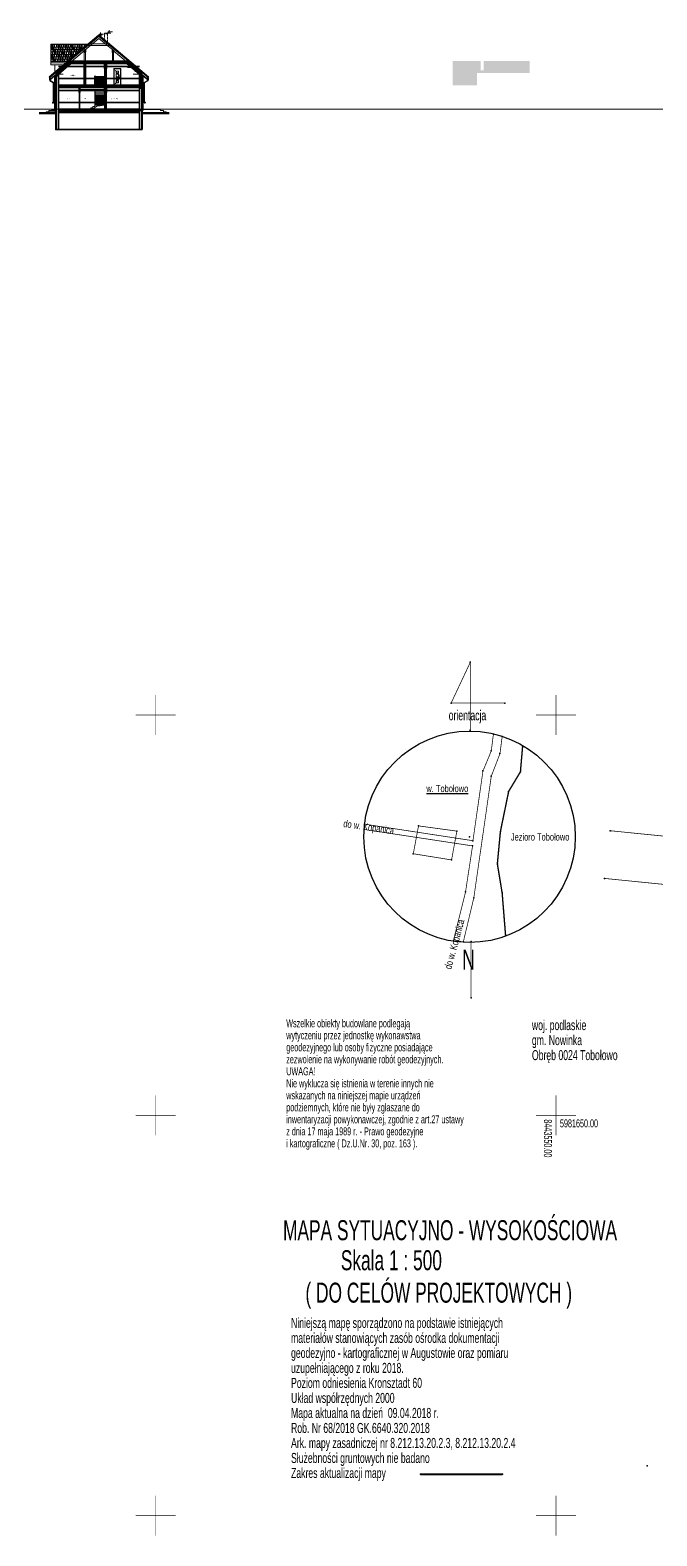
# Model space of a CAD drawing. Header units: millimetres. Extents: x -2481 to 45049, y -11067 to 11055.
# Drawn here: x 21703 to 29535, y -10587 to 8224 of the extents above; entities that cross this region are included whole.
import ezdxf

# ---------------------------------------------------------------- set-up
doc = ezdxf.new("R2010")
doc.units = ezdxf.units.MM
doc.linetypes.add('DASHED', pattern=[19.05, 12.7, -6.35])
doc.linetypes.add('GAG', pattern=[2.5, 1.5, -0.5, 0, -0.5])
for name, color, linetype, lineweight in [('A-ELEWACJA CIENKA', 11, 'Continuous', 13), ('A-murowane', 3, 'Continuous', 35), ('A-p.widokowa', 6, 'Continuous', 15), ('A-pod', 6, 'DASHED', 15), ('A-schody', 2, 'Continuous', 5), ('A-stolarka', 1, 'Continuous', 5), ('A-w.ocieplenie', 4, 'BATTING', 5), ('A-wykończenie', 4, 'Continuous', 5), ('B-CIENIE', 251, 'Continuous', 0), ('B-KOTY', 23, 'Continuous', 9), ('B-materiały', 9, 'Continuous', 0), ('B-opis', 7, 'Continuous', 0), ('B-STOLARKA OKIENNA', 32, 'Continuous', 0), ('C-DACH', 41, 'Continuous', 9), ('C-DACH CIENKA', 191, 'Continuous', 0)]:
    doc.layers.add(name, color=color, linetype=linetype, lineweight=lineweight)
doc.layers.add('bowe drewno', color=7, linetype='Continuous', true_color=0x51432a)
for name, color, linetype in [('DZIALKI', 96, 'Continuous'), ('opis_mapy', 7, 'Continuous'), ('ramka', 7, 'Continuous'), ('siatka', 1, 'Continuous'), ('zakres', 1, 'GAG')]:
    doc.layers.add(name, color=color, linetype=linetype)
doc.styles.get("Standard").update_dxf_attribs({"font": 'arial.ttf'})
doc.linetypes.add('BATTING', pattern='A,0.00254,-2.54,[134,ltypeshp.shx,S=2.54,R=0,X=-2.54,Y=0],-5.08,[134,ltypeshp.shx,S=2.54,R=180,X=2.54,Y=0],-2.54', length=10.16254)
pattern_1 = [(45, (15737.0387, 10084.7386), (-1.7960512, 1.7960512), [])]
pattern_2 = [(225, (15737.0387, 10084.7386), (3.535534, -3.535534), []), (225, (15733.5137, 10084.7386), (3.535534, -3.535534), [5, -2.5])]

# ---------------------------------------------------------------- blocks, each defined once
blk = doc.blocks.new('A$C2C892FF1')
at = {"layer": 'A-murowane'}
for p, q in [((-14, 7), (0, -7)), ((-14, -7), (0, 7))]:
    blk.add_line(p, q, dxfattribs=at)
blk.add_lwpolyline([(-14, -7), (0, -7), (0, 7), (-14, 7)], close=True, dxfattribs=at)
blk = doc.blocks.new('A$C09944CE6')
at = {"layer": 'A-p.widokowa'}
for p, q in [((-114, -3), (-114, -110)), ((-112, -3), (-112, -110)), ((-104, -3), (-104, -110)), ((-102, -3), (-102, -110)), ((-94, -3), (-94, -110)), ((-92, -3), (-92, -110)), ((-84, -3), (-84, -110)), ((-82, -3), (-82, -110)), ((-74, -3), (-74, -110)), ((-72, -3), (-72, -110)), ((-64, -3), (-64, -110)), ((-62, -3), (-62, -110)), ((-54, -3), (-54, -110)), ((-52, -3), (-52, -110)), ((-44, -3), (-44, -110)), ((-42, -3), (-42, -110)), ((-34, -3), (-34, -110)), ((-32, -3), (-32, -110)), ((-24, -3), (-24, -110)), ((-22, -3), (-22, -110)), ((-14, -3), (-14, -110)), ((-12, -3), (-12, -110)), ((-4, -3), (-4, -110)), ((-2, -3), (-2, -110))]:
    blk.add_line(p, q, dxfattribs=at)
for points in [[(0, 0), (-120, 0), (-120, -110)], [(0, -3), (-117, -3), (-117, -110)]]:
    blk.add_lwpolyline(points, dxfattribs=at)
blk = doc.blocks.new('A$C3A4D36EB')
at = {"layer": 'A-p.widokowa', "ltscale": 5}
h = blk.add_hatch(color=8, dxfattribs=at)
h.dxf.hatch_style = 1
h.paths.add_polyline_path([(11, 96), (11, 106), (21, 106), (21, 96, 0.378671), (27, 89), (31, 88), (29, 78), (23, 79, -0.335722)])
h.paths.add_polyline_path([(11, 338), (55, 363), (55, 390, 0.536675), (65, 390), (65, 357), (21, 331), (21, 106), (11, 106)])
at = {"layer": 'A-ELEWACJA CIENKA'}
for p, q in [((55, 390), (55, 363)), ((65, 390), (65, 357)), ((55, 363), (11, 338)), ((11, 338), (11, 95)), ((65, 357), (21, 331)), ((21, 331), (21, 95)), ((23, 79), (29, 78)), ((27, 89), (31, 88)), ((31, 88), (29, 78))]:
    blk.add_line(p, q, dxfattribs=at)
for centre, radius, start, end in [((60, 393), 6, 145.1857, 33.4096), ((28, 96), 16.8, 180.4887, 253.7434), ((28, 96), 6.76, 180.4887, 262.1915)]:
    blk.add_arc(centre, radius, start, end, dxfattribs=at)
blk = doc.blocks.new('A$C2233616D')
at = {"extrusion": (-9.93912e-09, 3.39862e-09, 1), "elevation": 0}
blk.add_lwpolyline([(-14, 7), (0, 7, 1), (0, 8), (-14, 8)], format="xyb", close=True, dxfattribs=at)
blk.add_lwpolyline([(-2, 7, 5.456211), (-2, 8)], format="xyb", dxfattribs=at)
for radius in [2.11, 0.658]:
    blk.add_circle((0, 1), radius)
blk = doc.blocks.new('A$C287F3B46')
at = {"layer": 'A-p.widokowa'}
for p, q in [((-114, 107), (-114, 0)), ((-112, 107), (-112, 0)), ((-104, 107), (-104, 0)), ((-102, 107), (-102, 0)), ((-94, 107), (-94, 0)), ((-92, 107), (-92, 0)), ((-84, 107), (-84, 0)), ((-82, 107), (-82, 0)), ((-74, 107), (-74, 0)), ((-72, 107), (-72, 0)), ((-64, 107), (-64, 0)), ((-62, 107), (-62, 0)), ((-54, 107), (-54, 0)), ((-52, 107), (-52, 0)), ((-44, 107), (-44, 0)), ((-42, 107), (-42, 0)), ((-34, 107), (-34, 0)), ((-32, 107), (-32, 0)), ((-24, 107), (-24, 0)), ((-22, 107), (-22, 0)), ((-14, 107), (-14, 0)), ((-12, 107), (-12, 0)), ((-4, 107), (-4, 0)), ((-2, 107), (-2, 0))]:
    blk.add_line(p, q, dxfattribs=at)
for points in [[(0, 110), (-125, 110), (-125, 0)], [(0, 107), (-122, 107), (-122, 0)]]:
    blk.add_lwpolyline(points, dxfattribs=at)

msp = doc.modelspace()

# ---------------------------------------------------------------- hatches: boundary and pattern name
at = {"layer": 'A-ELEWACJA CIENKA'}
h = msp.add_hatch(dxfattribs=at)
h.set_pattern_fill('AR-RSHKE', color=256, scale=0.1)
h.set_pattern_definition([(0, (15737.04, 10084.74), (64.77, 30.48), [15.24, -12.7, 17.78, -7.62, 22.86, -10.16]), (0, (15752.28, 10086.01), (64.77, 30.48), [12.7, -48.26, 10.16, -15.24]), (0, (15782.76, 10082.834), (64.77, 30.48), [7.62, -78.74]), (90, (15737.039, 10084.739), (-21.59, 30.48), [29.21, -92.71]), (90, (15752.279, 10084.739), (-21.59, 30.48), [28.575, -93.345]), (90, (15764.979, 10084.739), (-21.59, 30.48), [26.67, -95.25]), (90, (15782.759, 10082.834), (-21.59, 30.48), [29.21, -92.71]), (90, (15790.379, 10082.834), (-21.59, 30.48), [29.21, -92.71]), (90, (15813.239, 10084.739), (-21.59, 30.48), [27.94, -93.98])])
h.paths.add_polyline_path([(22175.23, 7833.71), (22432.99, 8050.01), (21962.3, 8050.01), (21962.3, 7830.22), (22171.04, 7830.22)])
at = {"layer": 'B-materiały'}
h = msp.add_hatch(dxfattribs=at)
h.set_pattern_fill('ANSI31', color=256, scale=0.8)
h.set_pattern_definition(pattern_1)
h.paths.add_polyline_path([(22392.92, 7805.5), (22378.92, 7805.5), (22378.92, 7535.5), (22392.92, 7535.5)])
h = msp.add_hatch(dxfattribs=at)
h.set_pattern_fill('ANSI31', color=256, scale=0.8)
h.set_pattern_definition(pattern_1)
h.paths.add_polyline_path([(22632.92, 7770.5), (22657.92, 7770.5), (22657.92, 7805.5), (22632.92, 7805.5)])
h = msp.add_hatch(dxfattribs=at)
h.set_pattern_fill('JIS_STN_1E', color=256, scale=5, angle=180)
h.set_pattern_definition(pattern_2)
h.paths.add_polyline_path([(22632.92, 7770.5), (22657.92, 7770.5), (22657.92, 7745.5), (22632.92, 7745.5)])
h = msp.add_hatch(dxfattribs=at)
h.set_pattern_fill('JIS_STN_1E', color=256, scale=5, angle=180)
h.set_pattern_definition(pattern_2)
h.paths.add_polyline_path([(22057.92, 7674.5), (22032.92, 7674.5), (22032.92, 7649.5), (22057.92, 7649.5)])
h = msp.add_hatch(dxfattribs=at)
h.set_pattern_fill('JIS_STN_1E', color=256, scale=5, angle=180)
h.set_pattern_definition(pattern_2)
h.paths.add_polyline_path([(23067.92, 7674.5), (23092.92, 7674.5), (23092.92, 7649.5), (23067.92, 7649.5)])
h = msp.add_hatch(dxfattribs=at)
h.set_pattern_fill('ANSI31', color=256, scale=0.8)
h.set_pattern_definition(pattern_1)
h.paths.add_polyline_path([(23092.92, 7649.5), (23067.92, 7649.5), (23067.92, 7521.5), (23092.92, 7521.5)])
h = msp.add_hatch(dxfattribs=at)
h.set_pattern_fill('ANSI31', color=256, scale=0.8)
h.set_pattern_definition([(45, (15737.0387, 9784.7386), (-1.7960512, 1.7960512), [])])
h.paths.add_polyline_path([(22657.92, 7505.5), (22632.92, 7505.5), (22632.92, 7470.5), (22657.92, 7470.5)])
h = msp.add_hatch(dxfattribs=at)
h.set_pattern_fill('JIS_STN_1E', color=256, scale=5, angle=180)
h.set_pattern_definition([(225, (15737.0387, 9784.7386), (3.535534, -3.535534), []), (225, (15733.5137, 9784.7386), (3.535534, -3.535534), [5, -2.5])])
h.paths.add_polyline_path([(22632.92, 7470.5), (22657.92, 7470.5), (22657.92, 7445.5), (22632.92, 7445.5)])
h = msp.add_hatch(dxfattribs=at)
h.set_pattern_fill('JIS_STN_1E', color=256, scale=5, angle=180)
h.set_pattern_definition(pattern_2)
h.paths.add_polyline_path([(23067.92, 7521.5), (23092.92, 7521.5), (23092.92, 7496.5), (23067.92, 7496.5)])
at = {"layer": 'bowe drewno', "transparency": 33554636}
h = msp.add_hatch(color=256, dxfattribs=at)
h.dxf.hatch_style = 1
h.paths.add_polyline_path([(27944.6, 7839.41), (27372.27, 7839.41), (27372.27, 7722.41), (27332.24, 7722.41), (27332.24, 7839.41), (26983.89, 7839.41), (26983.89, 7534.05), (27288.76, 7534.05), (27288.76, 7686.41), (27944.6, 7686.41)])

# ---------------------------------------------------------------- linework, layer by layer
for p in [(27203.29, 326.77), (26963.29, -183.23), (27633.29, -183.23), (27203.29, -523.23), (27492.29, -569.23), (27601.29, -601.23), (27857.29, -721.23), (27465.29, -781.23), (27574.29, -814.23), (27361.29, -1031.23), (27465.29, -1097.23), (27829.29, -1042.23), (27682.29, -1287.23), (25875.29, -1761.23), (25881.29, -1695.23), (26556.29, -1717.23), (27035.29, -1782.23), (27193.29, -1853.23), (27579.29, -1788.23), (28951.43, -1777.56), (26491.29, -2065.23), (27231.29, -1967.23), (27236.29, -1902.23), (26969.29, -2142.23), (27541.29, -2191.23), (28882, -2373.52), (27144.29, -2539.23), (27247.29, -2615.23), (27601.29, -2555.23), (26991.29, -3154.23), (27116.29, -3165.23), (27213.29, -3163.23), (27644.29, -3089.23), (27213.29, -3863.23), (29413.29, -9713.23), (26579.29, -9817.23), (27604.29, -9817.23)]:
    msp.add_point(p)
at = {"layer": 'A-ELEWACJA CIENKA'}
for p, q in [((22562.92, 8159.04), (22601.99, 8159.04)), ((22672.78, 8187.47), (22711.86, 8187.47)), ((21962.3, 7830.22), (22171.04, 7830.22)), ((21962.3, 7817.18), (22156.17, 7817.18)), ((22012.92, 7791.1), (22125, 7791.1)), ((22378.92, 7805.5), (22378.92, 7535.5)), ((22392.92, 7535.5), (22392.92, 7805.5)), ((22971.23, 7755.89), (22919.59, 7755.89)), ((22510.92, 7535.5), (22632.92, 7535.5)), ((23067.92, 7674.5), (22992.41, 7674.5)), ((23030.86, 7706.01), (23010.5, 7706.01)), ((23067.92, 7535.5), (23067.92, 7505.5)), ((22632.92, 7505.5), (22325.92, 7505.5)), ((21937.92, 7203.5), (22022.92, 7203.5)), ((21972.92, 7218.5), (22012.92, 7218.5)), ((22632.92, 7235.5), (22460.92, 7235.5)), ((23102.92, 7218.5), (23092.92, 7218.5))]:
    msp.add_line(p, q, dxfattribs=at)
for points in [[(22434.47, 8050.01), (21962.3, 8050.01), (21962.3, 7791.1), (22012.92, 7791.1), (22012.92, 7697.33)], [(22746.92, 7535.5), (22746.92, 7745.5), (22836.92, 7745.5), (22836.92, 7535.5)], [(22751.92, 7535.5), (22751.92, 7740.5), (22831.92, 7740.5), (22831.92, 7535.5)], [(22012.92, 7233.5), (21972.92, 7233.5), (21972.92, 7218.5), (21937.92, 7218.5), (21937.92, 7203.5), (21902.92, 7203.5), (21902.92, 7188.5)]]:
    msp.add_lwpolyline(points, dxfattribs=at)
for points in [[(22776.92, 7680.5), (22806.92, 7680.5), (22806.92, 7710.5), (22776.92, 7710.5)], [(22776.92, 7642.48), (22806.92, 7642.48), (22806.92, 7672.48), (22776.92, 7672.48)], [(22776.92, 7604.26), (22806.92, 7604.26), (22806.92, 7634.26), (22776.92, 7634.26)], [(22776.92, 7565.5), (22806.92, 7565.5), (22806.92, 7595.5), (22776.92, 7595.5)]]:
    msp.add_lwpolyline(points, close=True, dxfattribs=at)
at = {"layer": 'A-murowane'}
for p, q in [((22562.92, 8159.04), (21942.28, 7638.26)), ((22562.92, 8159.04), (23183.55, 7638.24)), ((22392.92, 7972.18), (22378.92, 7948.18)), ((22378.92, 7972.18), (22392.92, 7948.18)), ((22746.21, 7972.18), (22732.21, 7948.18)), ((22732.21, 7972.18), (22746.21, 7948.18)), ((22057.03, 7674.5), (22213.15, 7805.5)), ((23067.92, 7770.5), (22057.92, 7770.5)), ((22562.92, 7805.5), (22213.15, 7805.5)), ((22378.92, 7805.5), (22378.92, 7535.5)), ((22392.92, 7535.5), (22392.92, 7805.5)), ((22562.92, 7805.5), (22912.7, 7805.5)), ((22912.7, 7805.5), (23068.81, 7674.5)), ((21948.72, 7630.57), (21942.28, 7638.26)), ((22012.92, 7658.37), (21948.72, 7604.5)), ((21948.72, 7604.5), (21948.72, 7630.57)), ((22012.92, 7218.5), (22012.92, 7658.37)), ((22057.92, 6980.5), (22057.92, 7674.5)), ((23067.92, 7620.5), (22057.92, 7620.5)), ((23067.92, 7535.5), (22057.92, 7535.5)), ((23067.92, 7535.5), (23067.92, 7674.5)), ((23112.92, 7658.37), (23177.13, 7604.5)), ((23112.92, 7218.5), (23112.92, 7658.22)), ((23177.13, 7630.57), (23183.55, 7638.24)), ((23177.13, 7604.5), (23177.13, 7630.57)), ((23067.92, 7505.5), (22057.92, 7505.5)), ((23067.92, 7470.5), (22057.92, 7470.5)), ((23067.92, 6980.5), (23067.92, 7505.5)), ((23067.92, 7320.5), (22057.92, 7320.5)), ((23067.92, 7235.5), (22057.92, 7235.5)), ((23067.92, 7200.5), (22057.92, 7200.5)), ((23102.92, 6980.5), (23102.92, 7218.5)), ((23102.92, 7218.5), (23112.92, 7218.5))]:
    msp.add_line(p, q, dxfattribs=at)
for points in [[(22378.92, 7972.18), (22378.92, 7948.18), (22392.92, 7948.18), (22392.92, 7972.18)], [(22746.21, 7972.18), (22746.21, 7948.18), (22732.21, 7948.18), (22732.21, 7972.18)]]:
    msp.add_lwpolyline(points, close=True, dxfattribs=at)
for points in [[(22632.92, 7805.5), (22632.92, 7745.5), (22657.92, 7745.5), (22657.92, 7805.5)], [(22325.92, 7505.5), (22325.92, 7445.5), (22313.92, 7445.5), (22313.92, 7505.5)], [(22632.92, 7505.5), (22632.92, 7445.5), (22657.92, 7445.5), (22657.92, 7505.5)], [(22012.92, 7218.5), (22022.92, 7218.5), (22022.92, 6980.5), (23102.92, 6980.5)]]:
    msp.add_lwpolyline(points, dxfattribs=at)
at = {"layer": 'A-p.widokowa'}
for p, q in [((22632.84, 8184.09), (22670.84, 8184.09)), ((22632.92, 7745.5), (22632.92, 7535.5)), ((22657.92, 7745.5), (22657.92, 7535.5)), ((22313.92, 7445.5), (22313.92, 7235.5)), ((22632.92, 7480.5), (22325.92, 7480.5)), ((22325.92, 7445.5), (22325.92, 7235.5)), ((22512.92, 7398.42), (22512.92, 7480.5)), ((22516.21, 7398.42), (22516.21, 7480.5)), ((22632.92, 7464.82), (22516.21, 7464.82)), ((22632.92, 7447.18), (22516.21, 7447.18)), ((22632.92, 7429.54), (22516.21, 7429.54)), ((22632.92, 7411.9), (22516.21, 7411.9)), ((22518.92, 7394.26), (22516.21, 7394.26)), ((22518.92, 7376.62), (22516.21, 7376.62)), ((22518.92, 7358.98), (22516.21, 7358.98)), ((22518.92, 7341.34), (22516.21, 7341.34)), ((22528.92, 7394.26), (22520.92, 7394.26)), ((22528.92, 7376.62), (22520.92, 7376.62)), ((22528.92, 7358.98), (22520.92, 7358.98)), ((22528.92, 7341.34), (22520.92, 7341.34)), ((22538.92, 7394.26), (22530.92, 7394.26)), ((22538.92, 7376.62), (22530.92, 7376.62)), ((22538.92, 7358.98), (22530.92, 7358.98)), ((22538.92, 7341.34), (22530.92, 7341.34)), ((22548.92, 7394.26), (22540.92, 7394.26)), ((22548.92, 7376.62), (22540.92, 7376.62)), ((22548.92, 7358.98), (22540.92, 7358.98)), ((22548.92, 7341.34), (22540.92, 7341.34)), ((22558.92, 7394.26), (22550.92, 7394.26)), ((22558.92, 7376.62), (22550.92, 7376.62)), ((22558.92, 7358.98), (22550.92, 7358.98)), ((22558.92, 7341.34), (22550.92, 7341.34)), ((22568.92, 7394.26), (22560.92, 7394.26)), ((22568.92, 7376.62), (22560.92, 7376.62)), ((22568.92, 7358.98), (22560.92, 7358.98)), ((22568.92, 7341.34), (22560.92, 7341.34)), ((22578.92, 7394.26), (22570.92, 7394.26)), ((22578.92, 7376.62), (22570.92, 7376.62)), ((22578.92, 7358.98), (22570.92, 7358.98)), ((22578.92, 7341.34), (22570.92, 7341.34)), ((22588.92, 7394.26), (22580.92, 7394.26)), ((22588.92, 7376.62), (22580.92, 7376.62)), ((22588.92, 7358.98), (22580.92, 7358.98)), ((22588.92, 7341.34), (22580.92, 7341.34)), ((22598.92, 7394.26), (22590.92, 7394.26)), ((22598.92, 7376.62), (22590.92, 7376.62)), ((22598.92, 7358.98), (22590.92, 7358.98)), ((22598.92, 7341.34), (22590.92, 7341.34)), ((22608.92, 7394.26), (22600.92, 7394.26)), ((22608.92, 7376.62), (22600.92, 7376.62)), ((22608.92, 7358.98), (22600.92, 7358.98)), ((22608.92, 7341.34), (22600.92, 7341.34)), ((22618.92, 7394.26), (22610.92, 7394.26)), ((22618.92, 7376.62), (22610.92, 7376.62)), ((22618.92, 7358.98), (22610.92, 7358.98)), ((22618.92, 7341.34), (22610.92, 7341.34)), ((22628.92, 7394.26), (22620.92, 7394.26)), ((22628.92, 7376.62), (22620.92, 7376.62)), ((22628.92, 7358.98), (22620.92, 7358.98)), ((22628.92, 7341.34), (22620.92, 7341.34)), ((22632.92, 7394.26), (22630.92, 7394.26)), ((22632.92, 7376.62), (22630.92, 7376.62)), ((22632.92, 7358.98), (22630.92, 7358.98)), ((22632.92, 7341.34), (22630.92, 7341.34)), ((22632.92, 7445.5), (22632.92, 7235.5)), ((22657.92, 7445.5), (22657.92, 7235.5)), ((22481.73, 7235.5), (22542.96, 7276.42)), ((22512.92, 7270.78), (22486.92, 7270.78)), ((22632.92, 7288.42), (22512.92, 7288.42)), ((22512.92, 7288.42), (22512.92, 7270.78)), ((22518.92, 7323.7), (22516.21, 7323.7)), ((22518.92, 7306.06), (22516.21, 7306.06)), ((22528.92, 7323.7), (22520.92, 7323.7)), ((22528.92, 7306.06), (22520.92, 7306.06)), ((22538.92, 7323.7), (22530.92, 7323.7)), ((22538.92, 7306.06), (22530.92, 7306.06)), ((22548.92, 7323.7), (22540.92, 7323.7)), ((22548.92, 7306.06), (22540.92, 7306.06)), ((22578.56, 7276.42), (22542.96, 7276.42)), ((22558.92, 7323.7), (22550.92, 7323.7)), ((22558.92, 7306.06), (22550.92, 7306.06)), ((22568.92, 7323.7), (22560.92, 7323.7)), ((22568.92, 7306.06), (22560.92, 7306.06)), ((22578.92, 7323.7), (22570.92, 7323.7)), ((22578.92, 7306.06), (22570.92, 7306.06)), ((22578.56, 7276.42), (22632.92, 7288.42)), ((22578.56, 7276.42), (22578.56, 7288.42)), ((22588.92, 7323.7), (22580.92, 7323.7)), ((22588.92, 7306.06), (22580.92, 7306.06)), ((22598.92, 7323.7), (22590.92, 7323.7)), ((22598.92, 7306.06), (22590.92, 7306.06)), ((22608.92, 7323.7), (22600.92, 7323.7)), ((22608.92, 7306.06), (22600.92, 7306.06)), ((22618.92, 7323.7), (22610.92, 7323.7)), ((22618.92, 7306.06), (22610.92, 7306.06)), ((22628.92, 7323.7), (22620.92, 7323.7)), ((22628.92, 7306.06), (22620.92, 7306.06)), ((22632.92, 7323.7), (22630.92, 7323.7)), ((22632.92, 7306.06), (22630.92, 7306.06))]:
    msp.add_line(p, q, dxfattribs=at)
at = {"layer": 'A-p.widokowa', "color": 251, "ltscale": 5}
msp.add_line((5703.88, 7235.5), (29770.69, 7235.5), dxfattribs=at)
at = {"layer": 'A-p.widokowa'}
msp.add_lwpolyline([(22460.92, 7235.5), (22460.92, 7253.14), (22486.92, 7253.14), (22486.92, 7270.78)], dxfattribs=at)
at = {"layer": 'A-pod'}
for p, q in [((22632.84, 8179.09), (22670.84, 8179.09)), ((22751.92, 7740.5), (22831.92, 7638)), ((22831.92, 7638), (22751.92, 7535.5))]:
    msp.add_line(p, q, dxfattribs=at)
msp.add_lwpolyline([(22630.84, 8184.09), (22672.78, 8184.09), (22672.78, 8187.47), (22630.84, 8187.47)], close=True, dxfattribs=at)
for points in [[(22632.84, 8100.37), (22632.84, 8184.09)], [(22670.84, 8184.09), (22670.84, 8068.49)]]:
    msp.add_lwpolyline(points, dxfattribs=at)
at = {"layer": 'A-schody'}
msp.add_line((23067.92, 7190.5), (22057.92, 7190.5), dxfattribs=at)
at = {"layer": 'A-stolarka'}
for p, q in [((22641.42, 7742.5), (22641.42, 7535.5)), ((22649.42, 7742.5), (22649.42, 7535.5)), ((22316.53, 7442.5), (22316.53, 7235.5)), ((22324.53, 7442.5), (22324.53, 7235.5)), ((22641.42, 7442.5), (22641.42, 7235.5)), ((22649.42, 7442.5), (22649.42, 7235.5))]:
    msp.add_line(p, q, dxfattribs=at)
for points in [[(22645.42, 7745.5), (22649.42, 7745.5), (22649.42, 7742.5), (22641.42, 7742.5), (22641.42, 7745.5), (22645.42, 7745.5)], [(22320.53, 7445.5), (22324.53, 7445.5), (22324.53, 7442.5), (22316.53, 7442.5), (22316.53, 7445.5), (22320.53, 7445.5)], [(22645.42, 7445.5), (22649.42, 7445.5), (22649.42, 7442.5), (22641.42, 7442.5), (22641.42, 7445.5), (22645.42, 7445.5)]]:
    msp.add_lwpolyline(points, dxfattribs=at)
at = {"layer": 'A-w.ocieplenie'}
for p, q in [((22204.46, 7831.5), (22022.92, 7679.62)), ((22921.39, 7831.5), (22204.46, 7831.5)), ((22921.39, 7831.5), (23102.92, 7679.62)), ((22022.92, 7218.5), (22022.92, 7679.62)), ((23102.92, 7218.5), (23102.92, 7679.62))]:
    msp.add_line(p, q, dxfattribs=at)
at = {"layer": 'A-w.ocieplenie', "ltscale": 0.8}
for p, q in [((22211, 7813.5), (22044.85, 7674.5)), ((22211, 7813.5), (22914.85, 7813.5)), ((22914.85, 7813.5), (23080.99, 7674.5))]:
    msp.add_line(p, q, dxfattribs=at)
at = {"layer": 'A-w.ocieplenie', "ltscale": 0.5}
for p, q in [((22028.08, 7218.5), (22028.08, 6980.5)), ((23097.92, 7218.5), (23097.85, 6980.5))]:
    msp.add_line(p, q, dxfattribs=at)
at = {"layer": 'A-wykończenie'}
for p, q in [((22562.92, 7841.5), (22200.83, 7841.5)), ((22562.92, 7821.5), (22208.09, 7821.5)), ((22562.92, 7841.5), (22925.02, 7841.5)), ((22562.92, 7821.5), (22917.75, 7821.5)), ((22032.92, 6980.5), (22032.92, 7674.95)), ((23092.92, 6980.5), (23092.92, 7674.95)), ((22022.92, 7218.5), (22022.92, 7200.5)), ((22022.92, 7218.5), (22032.92, 7218.5))]:
    msp.add_line(p, q, dxfattribs=at)
at = {"layer": 'A-wykończenie', "lineweight": 158}
for p, q in [((22022.92, 7188.5), (21815.83, 7188.5)), ((23102.92, 7188.5), (23440.01, 7188.5))]:
    msp.add_line(p, q, dxfattribs=at)
at = {"layer": 'A-wykończenie'}
msp.add_lwpolyline([(23112.92, 7233.5), (23332.92, 7233.5), (23332.92, 7218.5), (23367.92, 7218.5), (23367.92, 7203.5), (23402.92, 7203.5), (23402.92, 7188.5)], dxfattribs=at)
at = {"layer": 'B-CIENIE'}
msp.add_line((22057.03, 7674.5), (22117.38, 7674.5), dxfattribs=at)
at = {"layer": 'B-KOTY'}
for points in [[(22621.17, 8174.04), (22566.17, 8174.04), (22581.17, 8159.04), (22581.17, 8195.97)], [(22731.03, 8202.2), (22676.03, 8202.2), (22691.03, 8187.2), (22691.03, 8224.12)]]:
    msp.add_lwpolyline(points, dxfattribs=at)
at = {"layer": 'B-materiały'}
for p, q in [((23067.92, 7521.5), (22057.92, 7521.5)), ((23112.92, 7228.5), (22057.92, 7228.5)), ((23112.92, 7216.5), (22057.92, 7216.5))]:
    msp.add_line(p, q, dxfattribs=at)
for points in [[(22632.92, 7770.5), (22657.92, 7770.5), (22657.92, 7745.5), (22632.92, 7745.5)], [(22057.92, 7674.5), (22032.92, 7674.5), (22032.92, 7649.5), (22057.92, 7649.5)], [(23067.92, 7674.5), (23092.92, 7674.5), (23092.92, 7649.5), (23067.92, 7649.5)], [(22632.92, 7470.5), (22657.92, 7470.5), (22657.92, 7445.5), (22632.92, 7445.5)], [(23067.92, 7521.5), (23092.92, 7521.5), (23092.92, 7496.5), (23067.92, 7496.5)]]:
    msp.add_lwpolyline(points, close=True, dxfattribs=at)
at = {"layer": 'C-DACH'}
for p, q in [((22562.92, 8145.99), (21948.72, 7630.57)), ((22562.92, 8119.88), (22386.9, 7972.18)), ((22562.92, 8145.99), (23177.13, 7630.57)), ((22562.92, 8119.88), (22738.94, 7972.18)), ((22378.92, 7965.49), (22012.92, 7658.37)), ((22378.92, 7841.5), (22378.92, 7964.42)), ((22392.92, 7972.18), (22392.92, 7841.5)), ((22426.98, 8031.92), (22697.41, 8031.92)), ((22450.81, 8051.92), (22673.51, 8051.92)), ((22732.21, 7841.5), (22732.21, 7972.18)), ((22746.21, 7966.08), (23112.92, 7658.37)), ((22746.21, 7841.5), (22746.21, 7965.01))]:
    msp.add_line(p, q, dxfattribs=at)
at = {"layer": 'C-DACH CIENKA'}
for p, q in [((22562.92, 8155.78), (21943.9, 7636.33)), ((22562.92, 8149.25), (21947.11, 7632.49)), ((22562.92, 8155.78), (23181.94, 7636.33)), ((22562.92, 8149.25), (23178.73, 7632.49))]:
    msp.add_line(p, q, dxfattribs=at)
at = {"layer": 'DZIALKI', "linetype": 'Continuous', "const_width": 9}
for points in [[(45044.72, -3396.95), (33078.54, -2192.85), (28951.43, -1777.56)], [(28882, -2373.52), (33385.92, -2826.74)]]:
    msp.add_lwpolyline(points, dxfattribs=at)
at = {"layer": 'opis_mapy', "linetype": 'Continuous', "const_width": 9}
for points in [[(27203.29, -523.23), (27203.29, 326.77), (26963.29, -183.23), (27633.29, -183.23)], [(27492.29, -569.23), (27465.29, -781.23), (27361.29, -1031.23), (27236.29, -1902.23), (25881.29, -1695.23)], [(27116.29, -3165.23), (27247.29, -2615.23), (27465.29, -1097.23), (27574.29, -814.23), (27601.29, -601.23)], [(25875.29, -1761.23), (27231.29, -1967.23), (27144.29, -2539.23), (26991.29, -3154.23)], [(27213.29, -3163.23), (27213.29, -3863.23)]]:
    msp.add_lwpolyline(points, dxfattribs=at)
at = {"layer": 'opis_mapy', "color": 141, "linetype": 'Continuous', "const_width": 17}
for points in [[(27541.29, -2191.23), (27579.29, -1788.23), (27682.29, -1287.23), (27829.29, -1042.23), (27857.29, -721.23)], [(27541.29, -2191.23), (27601.29, -2555.23), (27644.29, -3089.23)]]:
    msp.add_lwpolyline(points, dxfattribs=at)
at = {"layer": 'opis_mapy', "linetype": 'Continuous', "const_width": 9}
msp.add_lwpolyline([(26556.29, -1717.23), (26491.29, -2065.23), (26969.29, -2142.23), (27035.29, -1782.23)], close=True, dxfattribs=at)
at = {"layer": 'opis_mapy', "linetype": 'Continuous'}
msp.add_circle((27193.29, -1853.23), 1320.95, dxfattribs=at)
at = {"layer": 'siatka', "color": 2, "linetype": 'Continuous', "const_width": 7}
for points in [[(23273.29, -583.23), (23273.29, -83.23)], [(28273.29, -583.23), (28273.29, -83.23)], [(23023.29, -333.23), (23523.29, -333.23)], [(28023.29, -333.23), (28523.29, -333.23)], [(23273.29, -5583.23), (23273.29, -5083.23)], [(28273.29, -5583.23), (28273.29, -5083.23)], [(23023.29, -5333.23), (23523.29, -5333.23)], [(28023.29, -5333.23), (28523.29, -5333.23)], [(23273.29, -10583.23), (23273.29, -10083.23)], [(28273.29, -10583.23), (28273.29, -10083.23)], [(23023.29, -10333.23), (23523.29, -10333.23)], [(28023.29, -10333.23), (28523.29, -10333.23)]]:
    msp.add_lwpolyline(points, dxfattribs=at)
at = {"layer": 'zakres', "linetype": 'GAG', "const_width": 25}
msp.add_lwpolyline([(26579.29, -9817.23), (27604.29, -9817.23)], dxfattribs=at)

# ---------------------------------------------------------------- block references
at = {"layer": 'A-ELEWACJA CIENKA', "xscale": -1}
msp.add_blockref('A$C3A4D36EB', (22012.92, 7233.5), dxfattribs=at)
at = {"layer": 'A-ELEWACJA CIENKA'}
for name, p in [('A$C287F3B46', (22632.92, 7535.5)), ('A$C3A4D36EB', (23112.92, 7233.5)), ('A$C09944CE6', (22632.92, 7398.42))]:
    msp.add_blockref(name, p, dxfattribs=at)
at = {"layer": 'A-murowane', "xscale": -1, "rotation": 90}
msp.add_blockref('A$C2C892FF1', (23078.11, 7674.5), dxfattribs=at)
at = {"layer": 'A-schody', "ltscale": 0.8, "rotation": 270}
msp.add_blockref('A$C2C892FF1', (22047.74, 7674.5), dxfattribs=at)
at = {"layer": 'B-STOLARKA OKIENNA'}
msp.add_blockref('A$C2233616D', (22828.57, 7630.02), dxfattribs=at)

# ---------------------------------------------------------------- texts
at = {"layer": 'B-opis', "attachment_point": 1}
for s, width, insert, char_height in [('+', 13.1429, (22572.95, 8184.01), 10), ('\\pi-6.3958;9.24', 13.1429, (22592.35, 8184.3), 10), ('+', 13.1429, (22682.81, 8214.06), 10), ('\\pi-6.3958;9.54', 13.1429, (22702.21, 8214.35), 10), ('sypialnia', 87.8944, (22204.33, 7665.13), 12), ('hol', 87.8944, (22494.66, 7663.92), 12), ('pokój', 87.8944, (22164.31, 7375.17), 12), ('hol', 87.8944, (22378.43, 7375.17), 12), ('\\pi-36,l48,t60;pom.^Igosp', 170.4654, (22710.43, 7375.17), 12)]:
    msp.add_mtext_dynamic_manual_height_columns(s, width=width, gutter_width=12.5, heights=[0], dxfattribs=dict(at, insert=insert, char_height=char_height))
at = {"layer": 'opis_mapy', "width": 0.62}
for s, height, p in [('orientacja', 125, (26933.29, -398.23)), ('%%Uw. Tobołowo', 90, (26654.29, -1295.23)), ('N', 250, (27103.29, -3513.23))]:
    msp.add_text(s, height=height, dxfattribs=at).set_placement(p)
for rotation, p in [(351.7, (25612.3, -1730.29)), (74.7, (26964.1, -3514.98))]:
    msp.add_text('do w. Kopanica', height=90, rotation=rotation, dxfattribs=at).set_placement(p)
at = {"layer": 'opis_mapy', "color": 141, "width": 0.62}
msp.add_text('Jezioro Tobołowo', height=90, dxfattribs=at).set_placement((27710.29, -1900.23))
at = {"layer": 'ramka', "width": 0.62}
for s, height, p in [('Wszelkie obiekty budowlane podlegają', 100, (24903.29, -4233.23)), ('woj. podlaskie', 125, (27973.29, -4268.23)), ('wytyczeniu przez jednostkę wykonawstwa', 100, (24903.29, -4383.23)), ('gm. Nowinka', 125, (27973.29, -4455.73)), ('geodezyjnego lub osoby fizyczne posiadające', 100, (24903.29, -4533.23)), ('Obręb 0024 Tobołowo', 125, (27973.29, -4643.23)), ('zezwolenie na wykonywanie robót geodezyjnych.', 100, (24903.29, -4683.23)), ('UWAGA!', 100, (24903.29, -4833.23)), ('Nie wyklucza się istnienia w terenie innych nie', 100, (24903.29, -4983.23)), ('wskazanych na niniejszej mapie urządzeń', 100, (24903.29, -5133.23)), ('podziemnych, które nie były zgłaszane do', 100, (24903.29, -5283.23)), ('inwentaryzacji powykonawczej, zgodnie z art.27 ustawy', 100, (24903.29, -5433.23)), ('5981650.00', 100, (28323.29, -5483.23)), ('z dnia 17 maja 1989 r. - Prawo geodezyjne', 100, (24903.29, -5583.23)), ('i kartograficzne ( Dz.U.Nr. 30, poz. 163 ).', 100, (24903.29, -5733.23)), ('Niniejszą mapę sporządzono na podstawie istniejących', 125, (24963.29, -7988.23)), ('materiałów stanowiących zasób ośrodka dokumentacji', 125, (24963.29, -8175.73)), ('geodezyjno - kartograficznej w Augustowie oraz pomiaru', 125, (24963.29, -8363.23)), ('uzupełniającego z roku 2018.', 125, (24963.29, -8550.73)), ('Poziom odniesienia Kronsztadt 60 ', 125, (24963.29, -8738.23)), ('Układ współrzędnych 2000', 125, (24963.29, -8925.73)), ('Mapa aktualna na dzień  09.04.2018 r.', 125, (24963.29, -9113.23)), ('Rob. Nr 68/2018 GK.6640.320.2018', 125, (24963.29, -9300.73)), ('Ark. mapy zasadniczej nr 8.212.13.20.2.3, 8.212.13.20.2.4', 125, (24963.29, -9488.23)), ('Służebności gruntowych nie badano', 125, (24963.29, -9675.73)), ('Zakres aktualizacji mapy', 125, (24963.29, -9863.23))]:
    msp.add_text(s, height=height, dxfattribs=at).set_placement(p)
msp.add_text('8443550.00', height=100, rotation=270, dxfattribs=at).set_placement((28123.29, -5383.23))
at = {"layer": 'ramka', "color": 7, "width": 0.62}
for s, p in [('MAPA SYTUACYJNO - WYSOKOŚCIOWA', (24863.29, -6893.23)), ('            Skala 1 : 500', (24863.29, -7268.23)), ('( DO CELÓW PROJEKTOWYCH )', (25143.29, -7673.23))]:
    msp.add_text(s, height=250, dxfattribs=at).set_placement(p)

doc.saveas('drawing.dxf')
